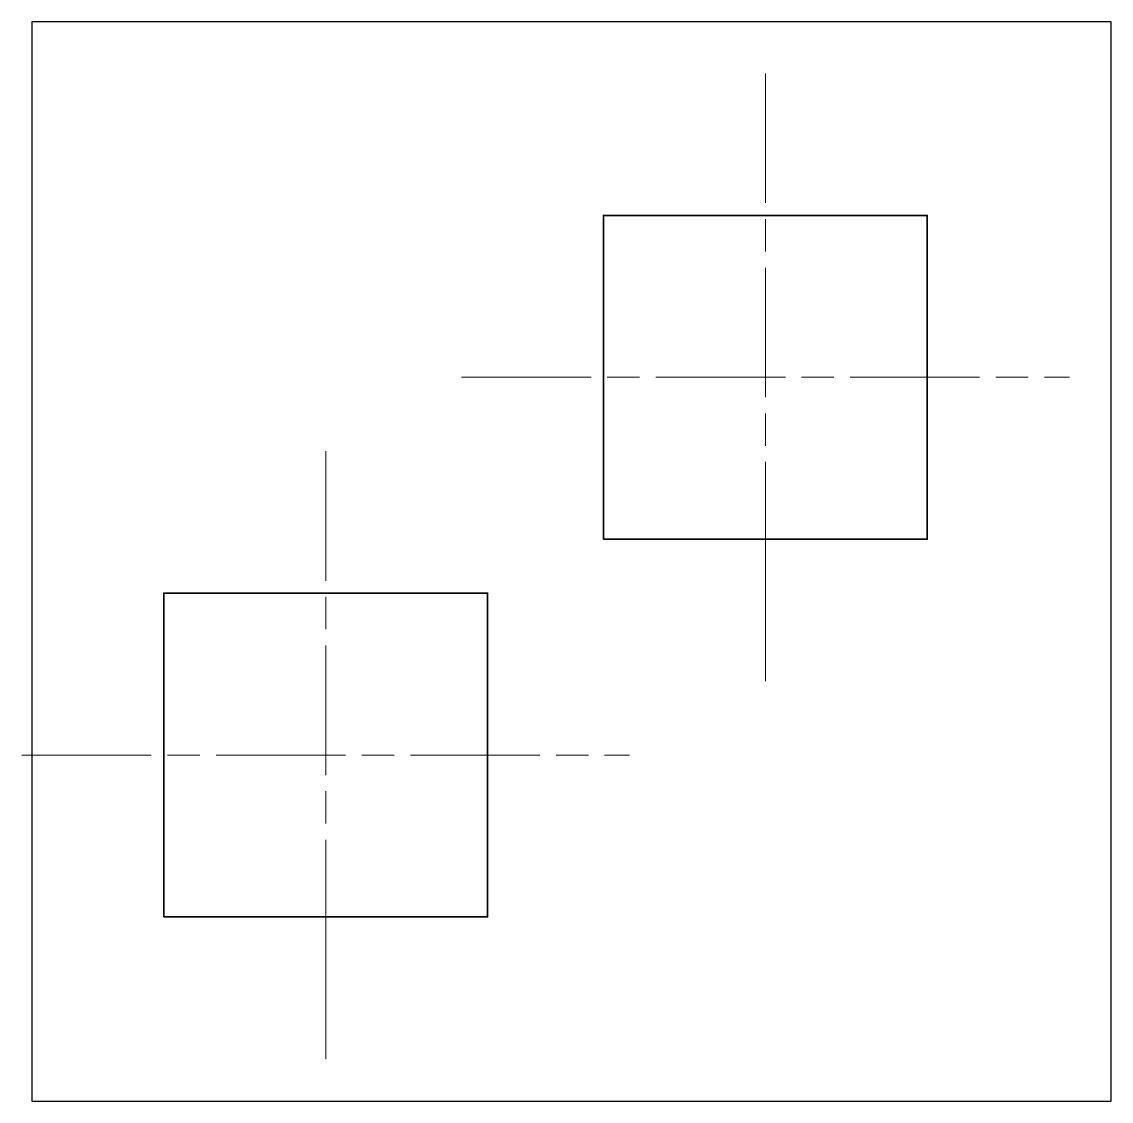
# Model space of a CAD drawing. Header units: millimetres. Extents: x 214 to 314, y -8 to 92.
import ezdxf

# ---------------------------------------------------------------- set-up
doc = ezdxf.new("R2010")
doc.units = ezdxf.units.MM
doc.header["$LTSCALE"] = 0.5
doc.header["$MEASUREMENT"] = 0
doc.linetypes.add('ACAD_ISO08W100', pattern=[36, 24, -3, 6, -3])
doc.layers.get('0').update_dxf_attribs({"linetype": 'CONTINUOUS', "lineweight": 35})
doc.layers.add('Assi', color=7, linetype='ACAD_ISO08W100', lineweight=18)
doc.layers.add('Costruzioni', color=3, linetype='CONTINUOUS')

msp = doc.modelspace()

# ---------------------------------------------------------------- linework, layer by layer
for points in [[(267.4, 44.44), (297.4, 44.44), (297.4, 74.44), (267.4, 74.44)], [(226.67, 9.44), (256.67, 9.44), (256.67, 39.44), (226.67, 39.44)]]:
    msp.add_lwpolyline(points, close=True)
at = {"layer": 'Assi'}
for p, q in [((282.4, 87.59), (282.4, 31.28)), ((254.25, 59.44), (310.56, 59.44)), ((241.67, 52.59), (241.67, -3.72)), ((282.4, 32.05), (282.4, 46.83)), ((213.51, 24.44), (269.82, 24.44)), ((241.67, -2.96), (241.67, 11.83))]:
    msp.add_line(p, q, dxfattribs=at)
at = {"layer": 'Costruzioni'}
msp.add_lwpolyline([(214.44, -7.63), (314.44, -7.63), (314.44, 92.37), (214.44, 92.37)], close=True, dxfattribs=at)

doc.saveas('drawing.dxf')
